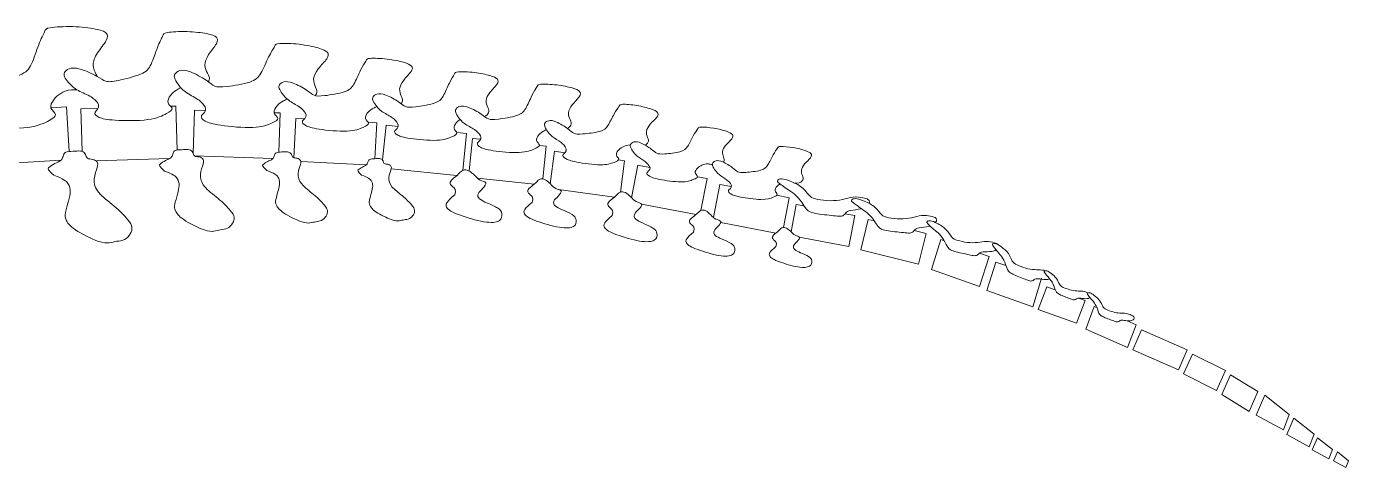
# Model space of a CAD drawing. Header units: millimetres. Extents: x 2173 to 13139, y -4919 to 6366.
# Drawn here: x 11489 to 13135, y 3150 to 3700 of the extents above; entities that cross this region are included whole.
import ezdxf

# ---------------------------------------------------------------- set-up
doc = ezdxf.new("R2010")
doc.units = ezdxf.units.MM

msp = doc.modelspace()

# ---------------------------------------------------------------- linework, layer by layer
at = {"lineweight": 13}
for points in [[(11519.4, 3598.8), (11538.9, 3600), (11542.2, 3544.4)], [(11558.2, 3544.7), (11556.6, 3597.5), (11578, 3598.1)], [(11668.7, 3600.8), (11675.1, 3601), (11676.7, 3546.2)], [(11696.5, 3541.9), (11698.3, 3596), (11712, 3595.6)], [(11797.5, 3592.8), (11804.9, 3592.6), (11803.3, 3543.6)], [(11821.9, 3536.7), (11824.4, 3585.7), (11835.2, 3585.1)], [(11914.4, 3581), (11925.1, 3580.4), (11922.7, 3535.4)], [(11932.3, 3533.9), (11936.8, 3577.3), (11951.7, 3575.7)], [(12024.9, 3568.1), (12037, 3566.8), (12032.2, 3520.9)], [(12040.1, 3520.3), (12044.4, 3560.8), (12054.5, 3559.7)], [(12127.7, 3552.1), (12136.1, 3551.2), (12131.9, 3510.3)], [(12141.2, 3504.3), (12146.7, 3544.7), (12159.5, 3543)], [(11531.9, 3533.5), (11402.5, 3525.8)], [(11667.2, 3535.6), (11575.3, 3532.9)], [(11796, 3535.8), (11698, 3539)], [(11912.2, 3527.7), (11830.8, 3531.9)], [(12226.1, 3533.9), (12233.9, 3532.8), (12228.6, 3493.9)], [(12242.4, 3486.9), (12250.2, 3527.3), (12265.4, 3524.4)], [(12025, 3514.5), (11943.3, 3523)], [(12121.2, 3503.7), (12050.5, 3511.1)], [(12324.5, 3513.1), (12336.6, 3510.8), (12329, 3471.1)], [(12221.1, 3487.6), (12151.7, 3497.1)], [(12344.4, 3462.3), (12352.3, 3503.5), (12366.8, 3500.7)], [(12322.9, 3466), (12255, 3479)], [(12423.3, 3489.9), (12438.7, 3486.9), (12431.6, 3449.8)], [(12441.1, 3444.3), (12447.6, 3478.4), (12457.4, 3476.6)], [(12508.3, 3466.8), (12520.5, 3464.5), (12513.1, 3426), (12451.4, 3437.8)], [(12594.5, 3445.9), (12609.3, 3442.3), (12599.9, 3404.2), (12527.9, 3421.8), (12537.2, 3459.9), (12544.7, 3458.1)], [(12422.3, 3442.7), (12353.6, 3455.8)], [(12675.7, 3417.7), (12687.7, 3413.5), (12676, 3376), (12615.9, 3397.4), (12627.5, 3434.9), (12631.8, 3433.3)], [(12753.2, 3386.4), (12742.1, 3350.9), (12685.1, 3371.2), (12696.2, 3406.7), (12708.8, 3402.2)], [(12799.2, 3361.7), (12807.5, 3358.8), (12796.7, 3330.4), (12748.8, 3347.5), (12759.5, 3375.9), (12770.1, 3372.1)], [(12859.7, 3333.5), (12870.9, 3328.5), (12860.2, 3300.1), (12808.1, 3323), (12818.8, 3351.4), (12822, 3350.1)]]:
    msp.add_lwpolyline(points, dxfattribs=at)
for points in [[(12877.6, 3322.1), (12934.5, 3297.1), (12923.6, 3272.4), (12866.6, 3297.4)], [(12940.9, 3292), (12982, 3271.4), (12971.1, 3246.7), (12930, 3267.3)], [(12988.6, 3266.2), (13022.6, 3245.2), (13011.7, 3220.5), (12977.6, 3241.5)], [(13031.3, 3240.5), (13061.5, 3216.4), (13054.3, 3197.4), (13020.3, 3215.8)], [(13067.4, 3212), (13092.4, 3192.1), (13086.4, 3176.4), (13058.4, 3191.6)], [(13096.9, 3187.7), (13115.4, 3172.9), (13111, 3161.3), (13090.2, 3172.6)], [(13121.7, 3170), (13135.4, 3159), (13132.1, 3150.4), (13116.8, 3158.8)]]:
    msp.add_lwpolyline(points, close=True, dxfattribs=at)
for points, knots in [([(11415.5, 3585.1), (11421.5, 3591.7), (11421.1, 3597.8), (11409.5, 3608.5), (11387.6, 3616.7), (11376.9, 3627.9), (11371.1, 3635.8), (11370.8, 3641.4), (11377.1, 3648), (11391.7, 3648.9), (11420.7, 3635.8), (11430, 3627.8), (11444, 3628.7), (11485.6, 3639.4), (11495.5, 3650.8), (11504.3, 3679.8), (11513, 3695.8), (11512.9, 3699), (11547.4, 3701.1), (11577.2, 3697.3), (11590.4, 3692.8), (11590.9, 3684.1), (11575.8, 3667), (11570, 3651.7), (11574.5, 3642.9), (11576.7, 3638.9), (11577.1, 3638)], [0, 0, 0, 0, 1, 2, 3, 4, 5, 6, 7, 8, 9, 10, 11, 12, 13, 14, 15, 16, 17, 18, 19, 20, 21, 22, 23, 23.266568, 23.266568, 23.266568, 23.266568]), ([(11574.5, 3593.5), (11579.7, 3599.2), (11579.4, 3604.6), (11569.3, 3613.9), (11550.1, 3621.1), (11540.8, 3630.9), (11535.7, 3637.8), (11535.4, 3642.7), (11541, 3648.5), (11553.7, 3649.2), (11579, 3637.8), (11587.1, 3630.8), (11599.4, 3631.6), (11635.8, 3640.9), (11644.4, 3650.9), (11652.1, 3676.2), (11659.7, 3690.2), (11659.5, 3693), (11689.7, 3694.8), (11715.8, 3691.5), (11727.3, 3687.6), (11727.7, 3679.9), (11714.5, 3665.1), (11709.4, 3651.7), (11714.6, 3641.5), (11717.8, 3636), (11715.8, 3632.2), (11715.3, 3631.5)], [0, 0, 0, 0, 1, 2, 3, 4, 5, 6, 7, 8, 9, 10, 11, 12, 13, 14, 15, 16, 17, 18, 19, 20, 21, 22, 23, 24, 24.216823, 24.216823, 24.216823, 24.216823]), ([(11707.1, 3589.2), (11712.8, 3594.4), (11712.9, 3599.7), (11703.7, 3609.7), (11685.5, 3618.4), (11677.2, 3628.9), (11672.8, 3636.1), (11672.9, 3641), (11678.9, 3646.2), (11691.5, 3645.8), (11715.4, 3632.4), (11722.8, 3624.8), (11734.9, 3624.5), (11771.5, 3630.5), (11780.8, 3639.6), (11790.6, 3663.8), (11799.3, 3677), (11799.4, 3679.8), (11829.2, 3678.9), (11854.6, 3673.4), (11865.5, 3668.6), (11865.3, 3661), (11851, 3647.5), (11844.9, 3634.8), (11849.1, 3624.3), (11851.8, 3618.6), (11849.3, 3614.8), (11848.7, 3614.1)], [0, 0, 0, 0, 1, 2, 3, 4, 5, 6, 7, 8, 9, 10, 11, 12, 13, 14, 15, 16, 17, 18, 19, 20, 21, 22, 23, 24, 24.252199, 24.252199, 24.252199, 24.252199]), ([(11832.9, 3582.6), (11837.8, 3587.2), (11837.9, 3591.8), (11829.9, 3600.5), (11814.2, 3608), (11806.9, 3617.1), (11803.1, 3623.3), (11803.3, 3627.5), (11808.4, 3632), (11819.4, 3631.7), (11840.1, 3620.1), (11846.5, 3613.5), (11857, 3613.2), (11888.6, 3618.5), (11896.7, 3626.4), (11905.2, 3647.3), (11912.7, 3658.7), (11912.8, 3661.1), (11938.6, 3660.4), (11960.6, 3655.6), (11970.1, 3651.4), (11969.9, 3644.9), (11957.6, 3633.2), (11952.2, 3622.2), (11955.9, 3613.1), (11958.2, 3608.1), (11956.1, 3604.9), (11955.5, 3604.2)], [0, 0, 0, 0, 1, 2, 3, 4, 5, 6, 7, 8, 9, 10, 11, 12, 13, 14, 15, 16, 17, 18, 19, 20, 21, 22, 23, 24, 24.255907, 24.255907, 24.255907, 24.255907]), ([(11947.8, 3570.4), (11952.4, 3574.7), (11952.5, 3579), (11945, 3587.2), (11930.2, 3594.3), (11923.3, 3602.8), (11919.8, 3608.7), (11919.9, 3612.7), (11924.8, 3616.9), (11935, 3616.6), (11954.5, 3605.7), (11960.5, 3599.5), (11970.4, 3599.2), (12000.2, 3604.2), (12007.9, 3611.6), (12015.8, 3631.3), (12022.9, 3642), (12023, 3644.3), (12047.3, 3643.6), (12068, 3639.1), (12076.9, 3635.2), (12076.7, 3629), (12065.1, 3618), (12060.1, 3607.7), (12063.5, 3599.1), (12066.2, 3593.5), (12062, 3589.2), (12059.5, 3588.1)], [0, 0, 0, 0, 1, 2, 3, 4, 5, 6, 7, 8, 9, 10, 11, 12, 13, 14, 15, 16, 17, 18, 19, 20, 21, 22, 23, 24, 24.677458, 24.677458, 24.677458, 24.677458]), ([(11681.4, 3623.9), (11679.2, 3623.2), (11674.2, 3620.3), (11668, 3615.2), (11662.6, 3604.3), (11673.6, 3598.4), (11665.1, 3592.3), (11645.6, 3582.5), (11593.4, 3582.9), (11578.3, 3586.7), (11573.4, 3590.6), (11574.5, 3593.5)], [26.460686, 26.460686, 26.460686, 26.460686, 27, 28, 29, 30, 31, 32, 33, 34, 35, 35, 35, 35]), ([(12050.8, 3555.2), (12055.4, 3559.5), (12055.5, 3563.8), (12048.1, 3571.9), (12033.3, 3579), (12026.5, 3587.5), (12023, 3593.3), (12023.1, 3597.3), (12028, 3601.5), (12038.2, 3601.2), (12057.6, 3590.3), (12063.6, 3584.2), (12073.4, 3583.9), (12103.1, 3588.8), (12110.7, 3596.2), (12118.6, 3615.8), (12125.7, 3626.5), (12125.7, 3628.8), (12149.9, 3628.1), (12170.5, 3623.6), (12179.4, 3619.7), (12179.2, 3613.5), (12167.7, 3602.6), (12162.6, 3592.3), (12166.1, 3583.8), (12168.6, 3578.4), (12164.8, 3574.3), (12162.8, 3573.1)], [0, 0, 0, 0, 1, 2, 3, 4, 5, 6, 7, 8, 9, 10, 11, 12, 13, 14, 15, 16, 17, 18, 19, 20, 21, 22, 23, 24, 24.615364, 24.615364, 24.615364, 24.615364]), ([(11552, 3621.4), (11549.6, 3621.4), (11540.3, 3621.7), (11531, 3616.9), (11522.6, 3609.9), (11516.4, 3597.5), (11528.9, 3590.8), (11519.2, 3583.8), (11496.9, 3572.6), (11437.2, 3573), (11419.9, 3577.3), (11414.3, 3581.8), (11415.5, 3585.1)], [25.665189, 25.665189, 25.665189, 25.665189, 26, 27, 28, 29, 30, 31, 32, 33, 34, 35, 35, 35, 35]), ([(11813.9, 3609.6), (11812.1, 3609.1), (11807.3, 3606.8), (11801, 3602.4), (11794.8, 3592.2), (11805, 3585.5), (11796.1, 3580.2), (11776.2, 3572.3), (11724.9, 3577.2), (11710.3, 3582.1), (11705.8, 3586.4), (11707.1, 3589.2)], [26.547247, 26.547247, 26.547247, 26.547247, 27, 28, 29, 30, 31, 32, 33, 34, 35, 35, 35, 35]), ([(11925.4, 3600.4), (11923.9, 3599.9), (11919.7, 3597.9), (11914.2, 3594.2), (11908.8, 3585.3), (11917.7, 3579.5), (11910, 3574.9), (11892.7, 3568), (11848.2, 3572.3), (11835.6, 3576.6), (11831.8, 3580.3), (11832.9, 3582.6)], [26.539357, 26.539357, 26.539357, 26.539357, 27, 28, 29, 30, 31, 32, 33, 34, 35, 35, 35, 35]), ([(12157.2, 3540.9), (12161.6, 3544.5), (12161.9, 3548.4), (12155.5, 3556.1), (12142.5, 3563.1), (12136.7, 3571), (12133.8, 3576.5), (12134, 3580), (12138.6, 3583.6), (12147.8, 3582.9), (12164.8, 3572.3), (12170, 3566.4), (12178.9, 3565.8), (12205.9, 3568.9), (12213, 3575.2), (12221, 3592.6), (12227.9, 3602), (12228, 3604), (12249.8, 3602.3), (12268.2, 3597.4), (12276.1, 3593.4), (12275.7, 3587.9), (12264.8, 3578.5), (12259.8, 3569.4), (12262.5, 3561.6), (12264.5, 3556.7), (12261.2, 3553.3), (12259.5, 3552.4)], [0, 0, 0, 0, 1, 2, 3, 4, 5, 6, 7, 8, 9, 10, 11, 12, 13, 14, 15, 16, 17, 18, 19, 20, 21, 22, 23, 24, 24.562496, 24.562496, 24.562496, 24.562496]), ([(12029.1, 3584.4), (12027.4, 3583.4), (12023.9, 3580.5), (12019.2, 3572.9), (12027.6, 3567.5), (12020.3, 3563.2), (12004.1, 3556.7), (11962.2, 3560.7), (11950.4, 3564.7), (11946.7, 3568.2), (11947.8, 3570.4)], [27.264986, 27.264986, 27.264986, 27.264986, 28, 29, 30, 31, 32, 33, 34, 35, 35, 35, 35]), ([(12261.9, 3518.4), (12265.8, 3521.7), (12266.1, 3525.2), (12260.3, 3532.2), (12248.6, 3538.5), (12243.4, 3545.7), (12240.7, 3550.6), (12240.9, 3553.8), (12245.1, 3557.1), (12253.4, 3556.4), (12268.8, 3546.8), (12273.4, 3541.5), (12281.4, 3540.9), (12305.8, 3543.8), (12312.3, 3549.5), (12319.6, 3565.2), (12325.7, 3573.6), (12325.9, 3575.5), (12345.6, 3574), (12362.2, 3569.5), (12369.3, 3565.9), (12368.9, 3560.9), (12359.1, 3552.5), (12354.6, 3544.2), (12357.1, 3537.2), (12358.6, 3533.5), (12357.2, 3531.3), (12357, 3531.1)], [0, 0, 0, 0, 1, 2, 3, 4, 5, 6, 7, 8, 9, 10, 11, 12, 13, 14, 15, 16, 17, 18, 19, 20, 21, 22, 23, 24, 24.132592, 24.132592, 24.132592, 24.132592]), ([(12136.6, 3571.5), (12135.5, 3571.2), (12132, 3569.4), (12127, 3566), (12122, 3557.7), (12130.3, 3552.3), (12123.1, 3548), (12106.9, 3541.5), (12065.2, 3545.5), (12053.4, 3549.5), (12049.8, 3553), (12050.8, 3555.2)], [26.645929, 26.645929, 26.645929, 26.645929, 27, 28, 29, 30, 31, 32, 33, 34, 35, 35, 35, 35]), ([(12241, 3552.6), (12237.4, 3552.7), (12232.3, 3550.8), (12226.5, 3547.3), (12221.6, 3540), (12228.8, 3534.7), (12222.1, 3531.2), (12207.2, 3526.1), (12169.8, 3531.4), (12159.3, 3535.6), (12156.2, 3538.9), (12157.2, 3540.9)], [26.053717, 26.053717, 26.053717, 26.053717, 27, 28, 29, 30, 31, 32, 33, 34, 35, 35, 35, 35]), ([(12363.4, 3496.1), (12367.1, 3499.3), (12367.4, 3502.7), (12361.8, 3509.4), (12350.5, 3515.5), (12345.4, 3522.5), (12342.9, 3527.2), (12343.1, 3530.3), (12347.1, 3533.5), (12355.1, 3532.9), (12370, 3523.5), (12374.5, 3518.5), (12382.2, 3517.9), (12405.8, 3520.6), (12412.1, 3526.1), (12419.1, 3541.3), (12425, 3549.5), (12425.2, 3551.2), (12444.2, 3549.8), (12460.3, 3545.5), (12467.1, 3542), (12466.8, 3537.2), (12457.2, 3529), (12452.9, 3521.1), (12455.3, 3514.2), (12457.3, 3509.2), (12451.6, 3504.8), (12446.9, 3504.9), (12446, 3505)], [0, 0, 0, 0, 1, 2, 3, 4, 5, 6, 7, 8, 9, 10, 11, 12, 13, 14, 15, 16, 17, 18, 19, 20, 21, 22, 23, 24, 25, 25.231722, 25.231722, 25.231722, 25.231722]), ([(12343.1, 3528.2), (12341.4, 3528.5), (12335.6, 3529.6), (12329.8, 3527.5), (12324.5, 3524.2), (12320, 3517.6), (12326.6, 3512.9), (12320.6, 3509.7), (12307.1, 3505), (12273.3, 3509.9), (12263.8, 3513.7), (12261, 3516.7), (12261.9, 3518.4)], [25.580974, 25.580974, 25.580974, 25.580974, 26, 27, 28, 29, 30, 31, 32, 33, 34, 35, 35, 35, 35]), ([(12457.4, 3476.5), (12450.5, 3488), (12438.2, 3496.5), (12424.8, 3505.7), (12423.3, 3508.7), (12429.2, 3511.3), (12439, 3508.2), (12456.1, 3500.7), (12464.6, 3487.2), (12472.8, 3484.6), (12490.3, 3482.5), (12505.7, 3484.2), (12518.5, 3488.7), (12531.9, 3486.8), (12537.5, 3485.1), (12539, 3482.2), (12538.8, 3480.5), (12538.4, 3479.8)], [0, 0, 0, 0, 1, 2, 3, 4, 5, 6, 7, 8, 9, 10, 11, 12, 13, 14, 14.582023, 14.582023, 14.582023, 14.582023]), ([(12427.6, 3504), (12426.3, 3503.2), (12423.4, 3501.1), (12419.5, 3495.4), (12425.9, 3490.8), (12420, 3487.7), (12407, 3483.2), (12374.3, 3487.9), (12365.2, 3491.5), (12362.5, 3494.4), (12363.4, 3496.1)], [27.280061, 27.280061, 27.280061, 27.280061, 28, 29, 30, 31, 32, 33, 34, 35, 35, 35, 35]), ([(12528.7, 3473.3), (12528.7, 3473.2), (12524.4, 3472), (12513, 3471.5), (12509.2, 3468.1), (12506.1, 3463.7), (12499.2, 3463.8), (12489.3, 3465.1), (12476, 3466.2), (12466.7, 3468.4), (12461.5, 3470.1), (12457.4, 3476.5)], [15.987067, 15.987067, 15.987067, 15.987067, 16, 17, 18, 19, 20, 21, 22, 23, 24, 24, 24, 24]), ([(12547.1, 3454.4), (12540.7, 3465), (12529.3, 3472.9), (12516.9, 3481.4), (12515.5, 3484.2), (12520.9, 3486.6), (12530, 3483.8), (12545.9, 3476.8), (12553.7, 3464.3), (12561.3, 3461.9), (12577.4, 3459.9), (12591.7, 3461.5), (12603.6, 3465.7), (12616, 3463.9), (12621.1, 3462.4), (12622.7, 3459.3), (12622.2, 3457.4), (12620.8, 3456)], [0, 0, 0, 0, 1, 2, 3, 4, 5, 6, 7, 8, 9, 10, 11, 12, 13, 14, 14.974189, 14.974189, 14.974189, 14.974189]), ([(12634.3, 3428.5), (12629.7, 3438.3), (12620.5, 3446.2), (12610.5, 3454.7), (12609.6, 3457.3), (12614.5, 3458.8), (12622.1, 3455.6), (12635.3, 3448.1), (12641, 3436.5), (12647.4, 3433.8), (12661.2, 3430.6), (12673.7, 3430.7), (12684.4, 3433.2), (12695.1, 3430.6), (12698.3, 3429.2), (12699.2, 3428.2), (12699.4, 3428)], [0, 0, 0, 0, 1, 2, 3, 4, 5, 6, 7, 8, 9, 10, 11, 12, 13, 13.215515, 13.215515, 13.215515, 13.215515]), ([(12614.1, 3451.8), (12613.7, 3451.6), (12609.5, 3450.3), (12598.5, 3449.8), (12594.9, 3446.7), (12592.1, 3442.6), (12585.7, 3442.7), (12576.5, 3443.9), (12564.2, 3444.9), (12555.7, 3446.9), (12550.8, 3448.5), (12547.1, 3454.4)], [15.888602, 15.888602, 15.888602, 15.888602, 16, 17, 18, 19, 20, 21, 22, 23, 24, 24, 24, 24]), ([(12696.5, 3421.8), (12695.2, 3421), (12690.6, 3419.2), (12678.6, 3419.8), (12675.2, 3417.5), (12672.4, 3414.2), (12666.9, 3414.8), (12659, 3416.7), (12648.4, 3418.7), (12641.1, 3421.2), (12637, 3423), (12634.3, 3428.5)], [15.369751, 15.369751, 15.369751, 15.369751, 16, 17, 18, 19, 20, 21, 22, 23, 24, 24, 24, 24]), ([(12709.3, 3400.5), (12706.7, 3409.9), (12699.6, 3418.2), (12692, 3427.2), (12691.5, 3429.5), (12696.1, 3430.2), (12702.4, 3426.2), (12713, 3417.7), (12716.3, 3406.6), (12721.6, 3403.3), (12733.5, 3398.5), (12744.6, 3396.8), (12752.4, 3397.4), (12756.7, 3396.2), (12757.8, 3395.9)], [0, 0, 0, 0, 1, 2, 3, 4, 5, 6, 7, 8, 9, 10, 11, 11.381352, 11.381352, 11.381352, 11.381352]), ([(12763.3, 3385.6), (12762, 3385.1), (12757.8, 3384.2), (12747.3, 3386.5), (12744, 3384.9), (12741, 3382.4), (12736.2, 3383.7), (12729.5, 3386.5), (12720.4, 3389.8), (12714.3, 3393.1), (12710.9, 3395.3), (12709.3, 3400.5)], [15.396654, 15.396654, 15.396654, 15.396654, 16, 17, 18, 19, 20, 21, 22, 23, 24, 24, 24, 24]), ([(12769.8, 3373.2), (12767.7, 3380.4), (12762.2, 3386.9), (12756.3, 3393.9), (12755.9, 3395.7), (12759.5, 3396.2), (12764.4, 3393.1), (12772.6, 3386.5), (12775.2, 3377.9), (12779.3, 3375.3), (12788.5, 3371.6), (12797.1, 3370.3), (12804.7, 3370.8), (12809.2, 3369), (12810.8, 3368.2)], [0, 0, 0, 0, 1, 2, 3, 4, 5, 6, 7, 8, 9, 10, 11, 11.944463, 11.944463, 11.944463, 11.944463]), ([(12813.4, 3362.4), (12813.4, 3362.4), (12812.3, 3361.7), (12808.6, 3360.2), (12799.3, 3362.3), (12796.7, 3361), (12794.4, 3359.1), (12790.6, 3360.1), (12785.4, 3362.3), (12778.3, 3364.9), (12773.6, 3367.4), (12771, 3369.1), (12769.8, 3373.2)], [14.97579, 14.97579, 14.97579, 14.97579, 15, 16, 17, 18, 19, 20, 21, 22, 23, 24, 24, 24, 24])]:
    msp.add_open_spline(points, degree=3, knots=knots, dxfattribs=at)
for points in [[(11523.1, 3514.8), (11515.3, 3521.9), (11515.2, 3524.3), (11525.2, 3530), (11530.8, 3532.5), (11533.7, 3534.8), (11535.4, 3542.1), (11538.2, 3544.3), (11550.3, 3545), (11558.5, 3545.5), (11563.2, 3541.3), (11563.6, 3534.9), (11571.9, 3535.4), (11577.9, 3531.4), (11578.2, 3526.3), (11571.6, 3510.5), (11575.8, 3493.1), (11598.8, 3477), (11617.4, 3457.9), (11621.4, 3450.3), (11619.2, 3441.7), (11611.4, 3433.4), (11601.5, 3432.8), (11592.4, 3430.4), (11581.9, 3429.8), (11545.2, 3447.7), (11536.9, 3460.4), (11536.6, 3466.6), (11541.6, 3483.6), (11544.3, 3495), (11541.9, 3504.7), (11535.2, 3510.6), (11523.1, 3514.8)], [(11661, 3520), (11654, 3526.3), (11653.9, 3528.5), (11662.8, 3533.6), (11667.8, 3535.7), (11670.4, 3537.9), (11671.9, 3544.3), (11674.4, 3546.3), (11685.2, 3546.9), (11692.5, 3547.4), (11696.6, 3543.6), (11696.9, 3537.9), (11704.4, 3538.4), (11709.7, 3534.8), (11710, 3530.3), (11704.1, 3516.2), (11707.8, 3500.7), (11728.3, 3486.4), (11744.9, 3469.4), (11748.4, 3462.6), (11746.5, 3455), (11739.5, 3447.6), (11730.7, 3447.1), (11722.6, 3444.9), (11713.2, 3444.4), (11680.6, 3460.3), (11673.3, 3471.6), (11672.9, 3477.1), (11677.4, 3492.2), (11679.8, 3502.4), (11677.7, 3511.1), (11671.7, 3516.3), (11661, 3520)], [(11788.5, 3520.6), (11782.5, 3526.1), (11782.4, 3528), (11790.1, 3532.4), (11794.5, 3534.3), (11796.7, 3536.1), (11798, 3541.7), (11800.2, 3543.5), (11809.6, 3544), (11815.9, 3544.4), (11819.5, 3541.1), (11819.8, 3536.2), (11826.3, 3536.6), (11830.9, 3533.4), (11831.2, 3529.6), (11826.1, 3517.3), (11829.3, 3503.8), (11847.1, 3491.3), (11861.5, 3476.6), (11864.6, 3470.7), (11862.9, 3464), (11856.8, 3457.6), (11849.2, 3457.1), (11842.2, 3455.3), (11834, 3454.8), (11805.6, 3468.7), (11799.2, 3478.5), (11798.9, 3483.3), (11802.8, 3496.4), (11804.9, 3505.3), (11803.1, 3512.8), (11797.8, 3517.4), (11788.5, 3520.6)], [(11906.4, 3515.1), (11901.1, 3519.9), (11901, 3521.5), (11907.8, 3525.4), (11911.6, 3527), (11913.6, 3528.7), (11914.7, 3533.6), (11916.6, 3535.1), (11924.8, 3535.6), (11930.3, 3535.9), (11933.5, 3533), (11933.8, 3528.7), (11939.4, 3529), (11943.5, 3526.3), (11943.7, 3522.9), (11939.2, 3512.2), (11942, 3500.4), (11957.7, 3489.5), (11970.2, 3476.6), (11973, 3471.4), (11971.5, 3465.6), (11966.2, 3459.9), (11959.4, 3459.5), (11953.3, 3457.9), (11946.2, 3457.5), (11921.3, 3469.6), (11915.7, 3478.2), (11915.5, 3482.4), (11918.9, 3493.9), (11920.7, 3501.6), (11919.1, 3508.3), (11914.5, 3512.2), (11906.4, 3515.1)], [(12022.4, 3490.3), (12024.8, 3496.5), (12018.8, 3501), (12016.3, 3504.3), (12016.8, 3508.5), (12025.6, 3514.3), (12032.2, 3522.5), (12039.7, 3521.5), (12047, 3514.8), (12053, 3508), (12063.8, 3506.6), (12057.7, 3498.5), (12049.7, 3491.7), (12052, 3485.2), (12062, 3480.4), (12077.6, 3474.1), (12082, 3467.6), (12080.5, 3456.5), (12061.2, 3454.9), (12025, 3465.7), (12008.6, 3474.4), (12012, 3482.1), (12022.4, 3490.3)], [(12118.7, 3481.1), (12121, 3486.9), (12115.4, 3491.1), (12113, 3494.1), (12113.5, 3498.1), (12121.7, 3503.5), (12127.9, 3511.1), (12134.9, 3510.2), (12141.7, 3504), (12147.3, 3497.6), (12157.3, 3496.3), (12151.7, 3488.8), (12144.2, 3482.5), (12146.3, 3476.4), (12155.6, 3471.9), (12170.2, 3466), (12174.3, 3459.9), (12173, 3449.6), (12155, 3448.1), (12121.1, 3458.1), (12105.8, 3466.3), (12109, 3473.5), (12118.7, 3481.1)], [(12218.4, 3464.5), (12220.8, 3470.4), (12215, 3474.6), (12212.7, 3477.7), (12213.2, 3481.8), (12221.5, 3487.3), (12227.7, 3495), (12234.9, 3494.1), (12241.8, 3487.8), (12247.5, 3481.3), (12257.7, 3479.9), (12252, 3472.3), (12244.4, 3465.9), (12246.5, 3459.7), (12256, 3455.2), (12270.8, 3449.1), (12275, 3443), (12273.6, 3432.5), (12255.3, 3430.9), (12220.9, 3441.1), (12205.3, 3449.4), (12208.6, 3456.7), (12218.4, 3464.5)], [(12319.8, 3444), (12321.9, 3449.5), (12316.7, 3453.4), (12314.4, 3456.2), (12314.9, 3460), (12322.6, 3465), (12328.4, 3472.2), (12334.9, 3471.3), (12341.3, 3465.5), (12346.6, 3459.5), (12356, 3458.3), (12350.7, 3451.2), (12343.7, 3445.3), (12345.7, 3439.6), (12354.4, 3435.4), (12368.1, 3429.8), (12372, 3424.2), (12370.7, 3414.5), (12353.8, 3413), (12322.1, 3422.5), (12307.7, 3430.1), (12310.7, 3436.8), (12319.8, 3444)], [(12422.3, 3425.9), (12424.1, 3430.7), (12419.6, 3434), (12417.6, 3436.5), (12418.1, 3439.8), (12424.7, 3444.2), (12429.7, 3450.4), (12435.4, 3449.6), (12441, 3444.6), (12445.6, 3439.4), (12453.7, 3438.3), (12449.1, 3432.2), (12443, 3427), (12444.8, 3422.1), (12452.3, 3418.4), (12464.2, 3413.6), (12467.6, 3408.7), (12466.5, 3400.3), (12451.8, 3399), (12424.2, 3407.2), (12411.8, 3413.8), (12414.4, 3419.7), (12422.3, 3425.9)], [(12764.6, 3392.8), (12765.4, 3392.4), (12766, 3391.9), (12766.4, 3391.5)], [(12823.5, 3345.6), (12821.5, 3352.9), (12816, 3359.3), (12810, 3366.3), (12809.7, 3368.2), (12813.3, 3368.7), (12818.2, 3365.6), (12826.4, 3359), (12829, 3350.4), (12833.1, 3347.8), (12842.3, 3344), (12850.9, 3342.7), (12858.5, 3343.3), (12865.6, 3340.3), (12868.3, 3338.5), (12868.8, 3336.4), (12867.8, 3334.9), (12862.4, 3332.7), (12853, 3334.7), (12850.4, 3333.5), (12848.1, 3331.5), (12844.4, 3332.6), (12839.2, 3334.7), (12832.1, 3337.3), (12827.4, 3339.8), (12824.8, 3341.5), (12823.5, 3345.6)]]:
    msp.add_open_spline(points, degree=3, dxfattribs=at)

doc.saveas('drawing.dxf')
